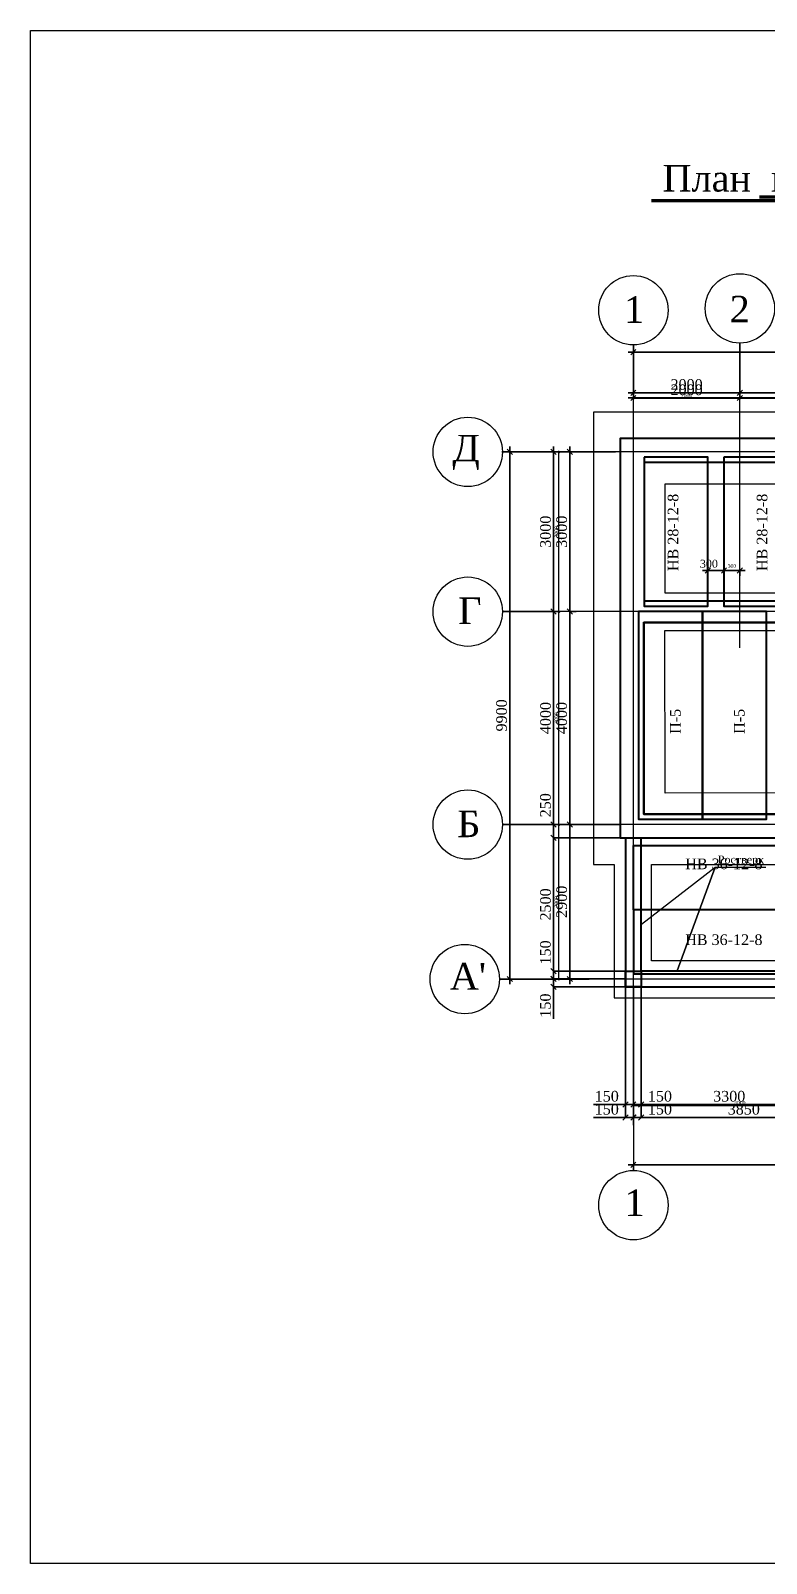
# Model space of a CAD drawing. Extents: x 1526320 to 3332998, y -546296 to 333165.
# Drawn here: x 1796627 to 1810447, y -468990 to -440207 of the extents above; entities that cross this region are included whole.
import ezdxf

# ---------------------------------------------------------------- set-up
doc = ezdxf.new("R2010")
doc.units = 0
doc.header["$LTSCALE"] = 500
doc.header["$MEASUREMENT"] = 0
doc.layers.get('0').update_dxf_attribs({"linetype": 'CONTINUOUS', "lineweight": 0})
for name, color, linetype, lineweight in [('Для печати', 250, 'CONTINUOUS', 0), ('КР. 1 эт. плиты', 250, 'CONTINUOUS', 0), ('КР. Котлован', 34, 'CONTINUOUS', 18), ('КР. ОСИ', 34, 'CONTINUOUS', 18), ('КР. ф-ты -1.10', 5, 'CONTINUOUS', 30), ('КР. ф-ты обрез', 5, 'CONTINUOUS', 30)]:
    doc.layers.add(name, color=color, linetype=linetype, lineweight=lineweight)
doc.styles.get("Standard").update_dxf_attribs({"font": 'TIMES.TTF', "height": 150})
doc.dimstyles.new('ISO-25', dxfattribs={"dimtxt": 300, "dimasz": 100, "dimexe": 0, "dimexo": 0, "dimgap": 50, "dimtad": 1, "dimdec": 0, "dimrnd": 10, "dimtxsty": 'Standard', "dimblk": 'OBLIQUE', "dimcen": 100, "dimdle": 100, "dimadec": 0, "dimazin": 0, "dimtfac": 1, "dimtdec": 0, "dimtmove": 0, "dimatfit": 3, "dimldrblk": 'OBLIQUE', "dimfxl": 0, "dimarcsym": 0})
doc.dimstyles.new('Для узлов', dxfattribs={"dimtxt": 50, "dimasz": 30, "dimexe": 20, "dimexo": 0, "dimgap": 10, "dimtad": 1, "dimdec": 0, "dimrnd": 10, "dimtxsty": 'Standard', "dimblk": 'OBLIQUE', "dimcen": 30, "dimdle": 20, "dimadec": 0, "dimazin": 2, "dimtfac": 1, "dimtdec": 0, "dimtmove": 0, "dimatfit": 3, "dimldrblk": 'DATUMFILLED', "dimfxl": 0, "dimlwd": 9, "dimlwe": 9, "dimarcsym": 0})

# ---------------------------------------------------------------- blocks, each defined once
blk = doc.blocks.new('_Oblique')
at = {"color": 0, "linetype": 'ByBlock', "lineweight": -2}
blk.add_line((-0.5, -0.5), (0.5, 0.5), dxfattribs=at)
blk = doc.blocks.new('*D521')
at = {"layer": 'КР. ОСИ', "color": 0, "linetype": 'Continuous', "lineweight": -2, "ltscale": 0.13}
for p, q in [((1807948, -446110), (1807948, -446245)), ((1807848, -446245), (1823547, -446245)), ((1823447, -447818), (1823447, -446245))]:
    blk.add_line(p, q, dxfattribs=at)
at = {"layer": 'КР. ОСИ', "color": 0, "linetype": 'Continuous', "lineweight": -2, "ltscale": 0.13, "xscale": 100, "yscale": 100, "zscale": 100, "rotation": 180}
blk.add_blockref('_Oblique', (1807948, -446245), dxfattribs=at)
at = {"layer": 'КР. ОСИ', "color": 0, "linetype": 'Continuous', "lineweight": -2, "ltscale": 0.13, "xscale": 100, "yscale": 100, "zscale": 100}
blk.add_blockref('_Oblique', (1823447, -446245), dxfattribs=at)
at = {"layer": 'КР. ОСИ', "color": 0, "linetype": 'Continuous', "lineweight": 9, "ltscale": 0.13, "insert": (1815698, -446093), "char_height": 200, "attachment_point": 5}
blk.add_mtext('15500', dxfattribs=at)
blk = doc.blocks.new('*D524')
at = {"layer": 'КР. ОСИ', "color": 0, "linetype": 'Continuous', "lineweight": -2, "ltscale": 0.13}
for p, q in [((1805491, -448117), (1805626, -448117)), ((1805626, -448017), (1805626, -458116)), ((1807117, -458016), (1805626, -458016))]:
    blk.add_line(p, q, dxfattribs=at)
at = {"layer": 'КР. ОСИ', "color": 0, "linetype": 'Continuous', "lineweight": -2, "ltscale": 0.13, "xscale": 100, "yscale": 100, "zscale": 100}
for p, rotation in [((1805626, -448117), 90), ((1805626, -458016), 270)]:
    blk.add_blockref('_Oblique', p, dxfattribs=dict(at, rotation=rotation))
at = {"layer": 'КР. ОСИ', "color": 0, "linetype": 'Continuous', "lineweight": 9, "ltscale": 0.13, "insert": (1805474, -453066), "char_height": 200, "attachment_point": 5, "rotation": 90}
blk.add_mtext('9900', dxfattribs=at)
blk = doc.blocks.new('*D609')
at = {"layer": 'КР. ОСИ', "color": 0, "linetype": 'Continuous', "lineweight": -2, "ltscale": 0.13}
for p, q in [((1807848, -461503), (1823548, -461503)), ((1807948, -461611), (1807948, -461503)), ((1823448, -461652), (1823448, -461503))]:
    blk.add_line(p, q, dxfattribs=at)
at = {"layer": 'КР. ОСИ', "color": 0, "linetype": 'Continuous', "lineweight": -2, "ltscale": 0.13, "xscale": 100, "yscale": 100, "zscale": 100, "rotation": 180}
blk.add_blockref('_Oblique', (1807948, -461503), dxfattribs=at)
at = {"layer": 'КР. ОСИ', "color": 0, "linetype": 'Continuous', "lineweight": -2, "ltscale": 0.13, "xscale": 100, "yscale": 100, "zscale": 100}
blk.add_blockref('_Oblique', (1823448, -461503), dxfattribs=at)
at = {"layer": 'КР. ОСИ', "color": 0, "linetype": 'Continuous', "lineweight": 9, "ltscale": 0.13, "insert": (1815698, -461351), "char_height": 200, "attachment_point": 5}
blk.add_mtext('15500', dxfattribs=at)
blk = doc.blocks.new('*D732')
at = {"layer": 'КР. ф-ты -1.10', "color": 0, "linetype": 'Continuous', "lineweight": -2, "ltscale": 0.13}
for p, q in [((1807798, -458166), (1807798, -460370)), ((1807948, -459902), (1807948, -460370)), ((1807798, -460370), (1807200, -460370)), ((1807948, -460370), (1807698, -460370))]:
    blk.add_line(p, q, dxfattribs=at)
at = {"layer": 'КР. ф-ты -1.10', "color": 0, "linetype": 'Continuous', "lineweight": -2, "ltscale": 0.13, "xscale": 100, "yscale": 100, "zscale": 100, "rotation": 180}
blk.add_blockref('_Oblique', (1807798, -460370), dxfattribs=at)
at = {"layer": 'КР. ф-ты -1.10', "color": 0, "linetype": 'Continuous', "lineweight": -2, "ltscale": 0.13, "xscale": 100, "yscale": 100, "zscale": 100}
blk.add_blockref('_Oblique', (1807948, -460370), dxfattribs=at)
at = {"layer": 'КР. ф-ты -1.10', "color": 0, "linetype": 'Continuous', "lineweight": 9, "ltscale": 0.13, "insert": (1807449, -460219), "char_height": 200, "attachment_point": 5}
blk.add_mtext('150', dxfattribs=at)
blk = doc.blocks.new('*D733')
at = {"layer": 'КР. ф-ты -1.10', "color": 0, "linetype": 'Continuous', "lineweight": -2, "ltscale": 0.13}
for p, q in [((1808098, -458166), (1808098, -460370)), ((1807948, -459902), (1807948, -460370)), ((1807848, -460370), (1808098, -460370)), ((1808098, -460370), (1808696, -460370))]:
    blk.add_line(p, q, dxfattribs=at)
at = {"layer": 'КР. ф-ты -1.10', "color": 0, "linetype": 'Continuous', "lineweight": -2, "ltscale": 0.13, "xscale": 100, "yscale": 100, "zscale": 100, "rotation": 180}
blk.add_blockref('_Oblique', (1807948, -460370), dxfattribs=at)
at = {"layer": 'КР. ф-ты -1.10', "color": 0, "linetype": 'Continuous', "lineweight": -2, "ltscale": 0.13, "xscale": 100, "yscale": 100, "zscale": 100}
blk.add_blockref('_Oblique', (1808098, -460370), dxfattribs=at)
at = {"layer": 'КР. ф-ты -1.10', "color": 0, "linetype": 'Continuous', "lineweight": 9, "ltscale": 0.13, "insert": (1808447, -460219), "char_height": 200, "attachment_point": 5}
blk.add_mtext('150', dxfattribs=at)
blk = doc.blocks.new('*D734')
at = {"layer": 'КР. ф-ты -1.10', "color": 0, "linetype": 'Continuous', "lineweight": -2, "ltscale": 0.13}
for p, q in [((1808098, -458166), (1808098, -460370)), ((1811399, -458166), (1811399, -460370)), ((1807998, -460370), (1811499, -460370))]:
    blk.add_line(p, q, dxfattribs=at)
at = {"layer": 'КР. ф-ты -1.10', "color": 0, "linetype": 'Continuous', "lineweight": -2, "ltscale": 0.13, "xscale": 100, "yscale": 100, "zscale": 100, "rotation": 180}
blk.add_blockref('_Oblique', (1808098, -460370), dxfattribs=at)
at = {"layer": 'КР. ф-ты -1.10', "color": 0, "linetype": 'Continuous', "lineweight": -2, "ltscale": 0.13, "xscale": 100, "yscale": 100, "zscale": 100}
blk.add_blockref('_Oblique', (1811399, -460370), dxfattribs=at)
at = {"layer": 'КР. ф-ты -1.10', "color": 0, "linetype": 'Continuous', "lineweight": 9, "ltscale": 0.13, "insert": (1809749, -460219), "char_height": 200, "attachment_point": 5}
blk.add_mtext('3300', dxfattribs=at)
blk = doc.blocks.new('*D740')
at = {"layer": 'КР. ф-ты -1.10', "color": 0, "linetype": 'Continuous', "lineweight": -2, "ltscale": 0.13}
for p, q in [((1806754, -458116), (1806754, -455016)), ((1807035, -455116), (1806754, -455116)), ((1806955, -458016), (1806754, -458016))]:
    blk.add_line(p, q, dxfattribs=at)
at = {"layer": 'КР. ф-ты -1.10', "color": 0, "linetype": 'Continuous', "lineweight": -2, "ltscale": 0.13, "xscale": 100, "yscale": 100, "zscale": 100}
for p, rotation in [((1806754, -455116), 90), ((1806754, -458016), 270)]:
    blk.add_blockref('_Oblique', p, dxfattribs=dict(at, rotation=rotation))
at = {"layer": 'КР. ф-ты -1.10', "color": 0, "linetype": 'Continuous', "lineweight": 9, "ltscale": 0.13, "insert": (1806602, -456566), "char_height": 200, "attachment_point": 5, "rotation": 90}
blk.add_mtext('2900', dxfattribs=at)
blk = doc.blocks.new('*D741')
at = {"layer": 'КР. ф-ты -1.10', "color": 0, "linetype": 'Continuous', "lineweight": -2, "ltscale": 0.13}
for p, q in [((1806754, -455216), (1806754, -451016)), ((1806874, -451116), (1806754, -451116)), ((1807035, -455116), (1806754, -455116))]:
    blk.add_line(p, q, dxfattribs=at)
at = {"layer": 'КР. ф-ты -1.10', "color": 0, "linetype": 'Continuous', "lineweight": -2, "ltscale": 0.13, "xscale": 100, "yscale": 100, "zscale": 100}
for p, rotation in [((1806754, -451116), 90), ((1806754, -455116), 270)]:
    blk.add_blockref('_Oblique', p, dxfattribs=dict(at, rotation=rotation))
at = {"layer": 'КР. ф-ты -1.10', "color": 0, "linetype": 'Continuous', "lineweight": 9, "ltscale": 0.13, "insert": (1806602, -453116), "char_height": 200, "attachment_point": 5, "rotation": 90}
blk.add_mtext('4000', dxfattribs=at)
blk = doc.blocks.new('*D742')
at = {"layer": 'КР. ф-ты -1.10', "color": 0, "linetype": 'Continuous', "lineweight": -2, "ltscale": 0.13}
for p, q in [((1806754, -451216), (1806754, -448017)), ((1806995, -448117), (1806754, -448117)), ((1806874, -451116), (1806754, -451116))]:
    blk.add_line(p, q, dxfattribs=at)
at = {"layer": 'КР. ф-ты -1.10', "color": 0, "linetype": 'Continuous', "lineweight": -2, "ltscale": 0.13, "xscale": 100, "yscale": 100, "zscale": 100}
for p, rotation in [((1806754, -448117), 90), ((1806754, -451116), 270)]:
    blk.add_blockref('_Oblique', p, dxfattribs=dict(at, rotation=rotation))
at = {"layer": 'КР. ф-ты -1.10', "color": 0, "linetype": 'Continuous', "lineweight": 9, "ltscale": 0.13, "insert": (1806602, -449617), "char_height": 200, "attachment_point": 5, "rotation": 90}
blk.add_mtext('3000', dxfattribs=at)
blk = doc.blocks.new('*D743')
at = {"layer": 'КР. ф-ты -1.10', "color": 0, "linetype": 'Continuous', "lineweight": -2, "ltscale": 0.13}
for p, q in [((1807948, -446109), (1807948, -447005)), ((1809948, -446074), (1809948, -447005)), ((1807848, -447005), (1810048, -447005))]:
    blk.add_line(p, q, dxfattribs=at)
at = {"layer": 'КР. ф-ты -1.10', "color": 0, "linetype": 'Continuous', "lineweight": -2, "ltscale": 0.13, "xscale": 100, "yscale": 100, "zscale": 100, "rotation": 180}
blk.add_blockref('_Oblique', (1807948, -447005), dxfattribs=at)
at = {"layer": 'КР. ф-ты -1.10', "color": 0, "linetype": 'Continuous', "lineweight": -2, "ltscale": 0.13, "xscale": 100, "yscale": 100, "zscale": 100}
blk.add_blockref('_Oblique', (1809948, -447005), dxfattribs=at)
at = {"layer": 'КР. ф-ты -1.10', "color": 0, "linetype": 'Continuous', "lineweight": 9, "ltscale": 0.13, "insert": (1808948, -446853), "char_height": 200, "attachment_point": 5}
blk.add_mtext('2000', dxfattribs=at)
blk = doc.blocks.new('*D744')
at = {"layer": 'КР. ф-ты -1.10', "color": 0, "linetype": 'Continuous', "lineweight": -2, "ltscale": 0.13}
for p, q in [((1809948, -446074), (1809948, -447005)), ((1813948, -446110), (1813948, -447005)), ((1809848, -447005), (1814048, -447005))]:
    blk.add_line(p, q, dxfattribs=at)
at = {"layer": 'КР. ф-ты -1.10', "color": 0, "linetype": 'Continuous', "lineweight": -2, "ltscale": 0.13, "xscale": 100, "yscale": 100, "zscale": 100, "rotation": 180}
blk.add_blockref('_Oblique', (1809948, -447005), dxfattribs=at)
at = {"layer": 'КР. ф-ты -1.10', "color": 0, "linetype": 'Continuous', "lineweight": -2, "ltscale": 0.13, "xscale": 100, "yscale": 100, "zscale": 100}
blk.add_blockref('_Oblique', (1813948, -447005), dxfattribs=at)
at = {"layer": 'КР. ф-ты -1.10', "color": 0, "linetype": 'Continuous', "lineweight": 9, "ltscale": 0.13, "insert": (1811948, -446853), "char_height": 200, "attachment_point": 5}
blk.add_mtext('4000', dxfattribs=at)
blk = doc.blocks.new('*D761')
at = {"layer": 'КР. ф-ты обрез', "color": 0, "linetype": 'Continuous', "lineweight": -2, "ltscale": 0.13}
for p, q in [((1807798, -458166), (1807798, -460615)), ((1807948, -458166), (1807948, -460615)), ((1807798, -460615), (1807200, -460615)), ((1807948, -460615), (1807698, -460615))]:
    blk.add_line(p, q, dxfattribs=at)
at = {"layer": 'КР. ф-ты обрез', "color": 0, "linetype": 'Continuous', "lineweight": -2, "ltscale": 0.13, "xscale": 100, "yscale": 100, "zscale": 100, "rotation": 180}
blk.add_blockref('_Oblique', (1807798, -460615), dxfattribs=at)
at = {"layer": 'КР. ф-ты обрез', "color": 0, "linetype": 'Continuous', "lineweight": -2, "ltscale": 0.13, "xscale": 100, "yscale": 100, "zscale": 100}
blk.add_blockref('_Oblique', (1807948, -460615), dxfattribs=at)
at = {"layer": 'КР. ф-ты обрез', "color": 0, "linetype": 'Continuous', "lineweight": 9, "ltscale": 0.13, "insert": (1807449, -460463), "char_height": 200, "attachment_point": 5}
blk.add_mtext('150', dxfattribs=at)
blk = doc.blocks.new('*D762')
at = {"layer": 'КР. ф-ты обрез', "color": 0, "linetype": 'Continuous', "lineweight": -2, "ltscale": 0.13}
for p, q in [((1807949, -458666), (1807949, -460615)), ((1808098, -458666), (1808098, -460615)), ((1807849, -460615), (1808098, -460615)), ((1808098, -460615), (1808696, -460615))]:
    blk.add_line(p, q, dxfattribs=at)
at = {"layer": 'КР. ф-ты обрез', "color": 0, "linetype": 'Continuous', "lineweight": -2, "ltscale": 0.13, "xscale": 100, "yscale": 100, "zscale": 100, "rotation": 180}
blk.add_blockref('_Oblique', (1807949, -460615), dxfattribs=at)
at = {"layer": 'КР. ф-ты обрез', "color": 0, "linetype": 'Continuous', "lineweight": -2, "ltscale": 0.13, "xscale": 100, "yscale": 100, "zscale": 100}
blk.add_blockref('_Oblique', (1808098, -460615), dxfattribs=at)
at = {"layer": 'КР. ф-ты обрез', "color": 0, "linetype": 'Continuous', "lineweight": 9, "ltscale": 0.13, "insert": (1808447, -460463), "char_height": 200, "attachment_point": 5}
blk.add_mtext('150', dxfattribs=at)
blk = doc.blocks.new('*D763')
at = {"layer": 'КР. ф-ты обрез', "color": 0, "linetype": 'Continuous', "lineweight": -2, "ltscale": 0.13}
for p, q in [((1808098, -458666), (1808098, -460615)), ((1807998, -460615), (1812048, -460615)), ((1811948, -461611), (1811948, -460615))]:
    blk.add_line(p, q, dxfattribs=at)
at = {"layer": 'КР. ф-ты обрез', "color": 0, "linetype": 'Continuous', "lineweight": -2, "ltscale": 0.13, "xscale": 100, "yscale": 100, "zscale": 100, "rotation": 180}
blk.add_blockref('_Oblique', (1808098, -460615), dxfattribs=at)
at = {"layer": 'КР. ф-ты обрез', "color": 0, "linetype": 'Continuous', "lineweight": -2, "ltscale": 0.13, "xscale": 100, "yscale": 100, "zscale": 100}
blk.add_blockref('_Oblique', (1811948, -460615), dxfattribs=at)
at = {"layer": 'КР. ф-ты обрез', "color": 0, "linetype": 'Continuous', "lineweight": 9, "ltscale": 0.13, "insert": (1810023, -460463), "char_height": 200, "attachment_point": 5}
blk.add_mtext('3850', dxfattribs=at)
blk = doc.blocks.new('*D764')
at = {"layer": 'КР. ф-ты обрез', "color": 0, "linetype": 'Continuous', "lineweight": -2, "ltscale": 0.13}
for p, q in [((1805435, -458016), (1806449, -458016)), ((1806449, -458016), (1806449, -458266)), ((1807785, -458166), (1806449, -458166)), ((1806449, -458166), (1806449, -458764))]:
    blk.add_line(p, q, dxfattribs=at)
at = {"layer": 'КР. ф-ты обрез', "color": 0, "linetype": 'Continuous', "lineweight": -2, "ltscale": 0.13, "xscale": 100, "yscale": 100, "zscale": 100}
for p, rotation in [((1806449, -458016), 90), ((1806449, -458166), 270)]:
    blk.add_blockref('_Oblique', p, dxfattribs=dict(at, rotation=rotation))
at = {"layer": 'КР. ф-ты обрез', "color": 0, "linetype": 'Continuous', "lineweight": 9, "ltscale": 0.13, "insert": (1806298, -458515), "char_height": 200, "attachment_point": 5, "rotation": 90}
blk.add_mtext('150', dxfattribs=at)
blk = doc.blocks.new('*D765')
at = {"layer": 'КР. ф-ты обрез', "color": 0, "linetype": 'Continuous', "lineweight": -2, "ltscale": 0.13}
for p, q in [((1806449, -457866), (1806449, -457268)), ((1807785, -457866), (1806449, -457866)), ((1806449, -458115), (1806449, -457866)), ((1807785, -458015), (1806449, -458015))]:
    blk.add_line(p, q, dxfattribs=at)
at = {"layer": 'КР. ф-ты обрез', "color": 0, "linetype": 'Continuous', "lineweight": -2, "ltscale": 0.13, "xscale": 100, "yscale": 100, "zscale": 100}
for p, rotation in [((1806449, -457866), 90), ((1806449, -458015), 270)]:
    blk.add_blockref('_Oblique', p, dxfattribs=dict(at, rotation=rotation))
at = {"layer": 'КР. ф-ты обрез', "color": 0, "linetype": 'Continuous', "lineweight": 9, "ltscale": 0.13, "insert": (1806298, -457517), "char_height": 200, "attachment_point": 5, "rotation": 90}
blk.add_mtext('150', dxfattribs=at)
blk = doc.blocks.new('*D766')
at = {"layer": 'КР. ф-ты обрез', "color": 0, "linetype": 'Continuous', "lineweight": -2, "ltscale": 0.13}
for p, q in [((1806450, -457966), (1806450, -455266)), ((1807702, -455366), (1806450, -455366)), ((1807785, -457866), (1806450, -457866))]:
    blk.add_line(p, q, dxfattribs=at)
at = {"layer": 'КР. ф-ты обрез', "color": 0, "linetype": 'Continuous', "lineweight": -2, "ltscale": 0.13, "xscale": 100, "yscale": 100, "zscale": 100}
for p, rotation in [((1806450, -455366), 90), ((1806450, -457866), 270)]:
    blk.add_blockref('_Oblique', p, dxfattribs=dict(at, rotation=rotation))
at = {"layer": 'КР. ф-ты обрез', "color": 0, "linetype": 'Continuous', "lineweight": 9, "ltscale": 0.13, "insert": (1806299, -456616), "char_height": 200, "attachment_point": 5, "rotation": 90}
blk.add_mtext('2500', dxfattribs=at)
blk = doc.blocks.new('*D767')
at = {"layer": 'КР. ф-ты обрез', "color": 0, "linetype": 'Continuous', "lineweight": -2, "ltscale": 0.13}
for p, q in [((1806450, -455116), (1806450, -454490)), ((1807702, -455116), (1806450, -455116)), ((1806450, -455466), (1806450, -455116)), ((1807702, -455366), (1806450, -455366))]:
    blk.add_line(p, q, dxfattribs=at)
at = {"layer": 'КР. ф-ты обрез', "color": 0, "linetype": 'Continuous', "lineweight": -2, "ltscale": 0.13, "xscale": 100, "yscale": 100, "zscale": 100}
for p, rotation in [((1806450, -455116), 90), ((1806450, -455366), 270)]:
    blk.add_blockref('_Oblique', p, dxfattribs=dict(at, rotation=rotation))
at = {"layer": 'КР. ф-ты обрез', "color": 0, "linetype": 'Continuous', "lineweight": 9, "ltscale": 0.13, "insert": (1806299, -454753), "char_height": 200, "attachment_point": 5, "rotation": 90}
blk.add_mtext('250', dxfattribs=at)
blk = doc.blocks.new('*D768')
at = {"layer": 'КР. ф-ты обрез', "color": 0, "linetype": 'Continuous', "lineweight": -2, "ltscale": 0.13}
for p, q in [((1806450, -455216), (1806450, -451016)), ((1805491, -451116), (1806450, -451116)), ((1805491, -455116), (1806450, -455116))]:
    blk.add_line(p, q, dxfattribs=at)
at = {"layer": 'КР. ф-ты обрез', "color": 0, "linetype": 'Continuous', "lineweight": -2, "ltscale": 0.13, "xscale": 100, "yscale": 100, "zscale": 100}
for p, rotation in [((1806450, -451116), 90), ((1806450, -455116), 270)]:
    blk.add_blockref('_Oblique', p, dxfattribs=dict(at, rotation=rotation))
at = {"layer": 'КР. ф-ты обрез', "color": 0, "linetype": 'Continuous', "lineweight": 9, "ltscale": 0.13, "insert": (1806299, -453116), "char_height": 200, "attachment_point": 5, "rotation": 90}
blk.add_mtext('4000', dxfattribs=at)
blk = doc.blocks.new('*D769')
at = {"layer": 'КР. ф-ты обрез', "color": 0, "linetype": 'Continuous', "lineweight": -2, "ltscale": 0.13}
for p, q in [((1806450, -451216), (1806450, -448017)), ((1807614, -448117), (1806450, -448117)), ((1805491, -451116), (1806450, -451116))]:
    blk.add_line(p, q, dxfattribs=at)
at = {"layer": 'КР. ф-ты обрез', "color": 0, "linetype": 'Continuous', "lineweight": -2, "ltscale": 0.13, "xscale": 100, "yscale": 100, "zscale": 100}
for p, rotation in [((1806450, -448117), 90), ((1806450, -451116), 270)]:
    blk.add_blockref('_Oblique', p, dxfattribs=dict(at, rotation=rotation))
at = {"layer": 'КР. ф-ты обрез', "color": 0, "linetype": 'Continuous', "lineweight": 9, "ltscale": 0.13, "insert": (1806299, -449617), "char_height": 200, "attachment_point": 5, "rotation": 90}
blk.add_mtext('3000', dxfattribs=at)
blk = doc.blocks.new('*D770')
at = {"layer": 'КР. ф-ты обрез', "color": 0, "linetype": 'Continuous', "lineweight": -2, "ltscale": 0.13}
for p, q in [((1807948, -446109), (1807948, -447105)), ((1809948, -446074), (1809948, -447105)), ((1807848, -447105), (1810048, -447105))]:
    blk.add_line(p, q, dxfattribs=at)
at = {"layer": 'КР. ф-ты обрез', "color": 0, "linetype": 'Continuous', "lineweight": -2, "ltscale": 0.13, "xscale": 100, "yscale": 100, "zscale": 100, "rotation": 180}
blk.add_blockref('_Oblique', (1807948, -447105), dxfattribs=at)
at = {"layer": 'КР. ф-ты обрез', "color": 0, "linetype": 'Continuous', "lineweight": -2, "ltscale": 0.13, "xscale": 100, "yscale": 100, "zscale": 100}
blk.add_blockref('_Oblique', (1809948, -447105), dxfattribs=at)
at = {"layer": 'КР. ф-ты обрез', "color": 0, "linetype": 'Continuous', "lineweight": 9, "ltscale": 0.13, "insert": (1808948, -446953), "char_height": 200, "attachment_point": 5}
blk.add_mtext('2000', dxfattribs=at)
blk = doc.blocks.new('*D771')
at = {"layer": 'КР. ф-ты обрез', "color": 0, "linetype": 'Continuous', "lineweight": -2, "ltscale": 0.13}
for p, q in [((1809948, -446074), (1809948, -447105)), ((1813948, -446110), (1813948, -447105)), ((1809848, -447105), (1814048, -447105))]:
    blk.add_line(p, q, dxfattribs=at)
at = {"layer": 'КР. ф-ты обрез', "color": 0, "linetype": 'Continuous', "lineweight": -2, "ltscale": 0.13, "xscale": 100, "yscale": 100, "zscale": 100, "rotation": 180}
blk.add_blockref('_Oblique', (1809948, -447105), dxfattribs=at)
at = {"layer": 'КР. ф-ты обрез', "color": 0, "linetype": 'Continuous', "lineweight": -2, "ltscale": 0.13, "xscale": 100, "yscale": 100, "zscale": 100}
blk.add_blockref('_Oblique', (1813948, -447105), dxfattribs=at)
at = {"layer": 'КР. ф-ты обрез', "color": 0, "linetype": 'Continuous', "lineweight": 9, "ltscale": 0.13, "insert": (1811948, -446953), "char_height": 200, "attachment_point": 5}
blk.add_mtext('4000', dxfattribs=at)
blk = doc.blocks.new('*D1027')
at = {"layer": 'КР. 1 эт. плиты', "color": 0, "linetype": 'Continuous', "lineweight": -2, "ltscale": 0.13}
for p, q in [((1809249, -450346), (1809751, -450346)), ((1809349, -450963), (1809349, -450346)), ((1809651, -451015), (1809651, -450346))]:
    blk.add_line(p, q, dxfattribs=at)
at = {"layer": 'КР. 1 эт. плиты', "color": 0, "linetype": 'Continuous', "lineweight": -2, "ltscale": 0.13, "xscale": 100, "yscale": 100, "zscale": 100, "rotation": 180}
blk.add_blockref('_Oblique', (1809349, -450346), dxfattribs=at)
at = {"layer": 'КР. 1 эт. плиты', "color": 0, "linetype": 'Continuous', "lineweight": -2, "ltscale": 0.13, "xscale": 100, "yscale": 100, "zscale": 100}
blk.add_blockref('_Oblique', (1809651, -450346), dxfattribs=at)
at = {"layer": 'КР. 1 эт. плиты', "color": 0, "linetype": 'Continuous', "lineweight": 9, "ltscale": 0.13, "insert": (1809367, -450219), "char_height": 150, "attachment_point": 5}
blk.add_mtext('300', dxfattribs=at)
blk = doc.blocks.new('*D1379')
at = {"layer": 'КР. ОСИ', "color": 0, "linetype": 'Continuous', "lineweight": 9, "ltscale": 0.13}
for p, q in [((1807948, -446109), (1807948, -447129)), ((1809948, -446074), (1809948, -447129)), ((1807928, -447109), (1809968, -447109))]:
    blk.add_line(p, q, dxfattribs=at)
at = {"layer": 'КР. ОСИ', "color": 0, "linetype": 'Continuous', "lineweight": 9, "ltscale": 0.13, "xscale": 30, "yscale": 30, "zscale": 30, "rotation": 180}
blk.add_blockref('_Oblique', (1807948, -447109), dxfattribs=at)
at = {"layer": 'КР. ОСИ', "color": 0, "linetype": 'Continuous', "lineweight": 9, "ltscale": 0.13, "xscale": 30, "yscale": 30, "zscale": 30}
blk.add_blockref('_Oblique', (1809948, -447109), dxfattribs=at)
at = {"layer": 'КР. ОСИ', "color": 0, "linetype": 'Continuous', "lineweight": 9, "ltscale": 0.13, "insert": (1808948, -447063), "char_height": 70, "attachment_point": 5}
blk.add_mtext('2000', dxfattribs=at)
blk = doc.blocks.new('_DatumFilled')
at = {"color": 0, "linetype": 'ByBlock', "lineweight": 0}
blk.add_solid([(0, 0.58), (-1, 0), (0, -0.58)], dxfattribs=at)
blk = doc.blocks.new('*D1380')
at = {"layer": 'КР. ОСИ', "color": 0, "linetype": 'Continuous', "lineweight": 9, "ltscale": 0.13}
for p, q in [((1809948, -446074), (1809948, -447129)), ((1813948, -446110), (1813948, -447129)), ((1809928, -447109), (1813968, -447109))]:
    blk.add_line(p, q, dxfattribs=at)
at = {"layer": 'КР. ОСИ', "color": 0, "linetype": 'Continuous', "lineweight": 9, "ltscale": 0.13, "xscale": 30, "yscale": 30, "zscale": 30, "rotation": 180}
blk.add_blockref('_Oblique', (1809948, -447109), dxfattribs=at)
at = {"layer": 'КР. ОСИ', "color": 0, "linetype": 'Continuous', "lineweight": 9, "ltscale": 0.13, "xscale": 30, "yscale": 30, "zscale": 30}
blk.add_blockref('_Oblique', (1813948, -447109), dxfattribs=at)
at = {"layer": 'КР. ОСИ', "color": 0, "linetype": 'Continuous', "lineweight": 9, "ltscale": 0.13, "insert": (1811948, -447063), "char_height": 70, "attachment_point": 5}
blk.add_mtext('4000', dxfattribs=at)
blk = doc.blocks.new('*D1391')
at = {"layer": 'КР. ОСИ', "color": 0, "linetype": 'Continuous', "lineweight": 9, "ltscale": 0.13}
for p, q in [((1807948, -459902), (1807948, -460409)), ((1807928, -460389), (1811968, -460389)), ((1811948, -461611), (1811948, -460369))]:
    blk.add_line(p, q, dxfattribs=at)
at = {"layer": 'КР. ОСИ', "color": 0, "linetype": 'Continuous', "lineweight": 9, "ltscale": 0.13, "xscale": 30, "yscale": 30, "zscale": 30, "rotation": 180}
blk.add_blockref('_Oblique', (1807948, -460389), dxfattribs=at)
at = {"layer": 'КР. ОСИ', "color": 0, "linetype": 'Continuous', "lineweight": 9, "ltscale": 0.13, "xscale": 30, "yscale": 30, "zscale": 30}
blk.add_blockref('_Oblique', (1811948, -460389), dxfattribs=at)
at = {"layer": 'КР. ОСИ', "color": 0, "linetype": 'Continuous', "lineweight": 9, "ltscale": 0.13, "insert": (1809948, -460343), "char_height": 70, "attachment_point": 5}
blk.add_mtext('4000', dxfattribs=at)
blk = doc.blocks.new('*D1398')
at = {"layer": 'КР. ОСИ', "color": 0, "linetype": 'Continuous', "lineweight": 9, "ltscale": 0.13}
for p, q in [((1805491, -455116), (1806571, -455116)), ((1806551, -458036), (1806551, -455096)), ((1805435, -458016), (1806571, -458016))]:
    blk.add_line(p, q, dxfattribs=at)
at = {"layer": 'КР. ОСИ', "color": 0, "linetype": 'Continuous', "lineweight": 9, "ltscale": 0.13, "xscale": 30, "yscale": 30, "zscale": 30}
for p, rotation in [((1806551, -455116), 90), ((1806551, -458016), 270)]:
    blk.add_blockref('_Oblique', p, dxfattribs=dict(at, rotation=rotation))
at = {"layer": 'КР. ОСИ', "color": 0, "linetype": 'Continuous', "lineweight": 9, "ltscale": 0.13, "insert": (1806505, -456566), "char_height": 70, "attachment_point": 5, "rotation": 90}
blk.add_mtext('2900', dxfattribs=at)
blk = doc.blocks.new('*D1399')
at = {"layer": 'КР. ОСИ', "color": 0, "linetype": 'Continuous', "lineweight": 9, "ltscale": 0.13}
for p, q in [((1805491, -451116), (1806571, -451116)), ((1806551, -455136), (1806551, -451096)), ((1805491, -455116), (1806571, -455116))]:
    blk.add_line(p, q, dxfattribs=at)
at = {"layer": 'КР. ОСИ', "color": 0, "linetype": 'Continuous', "lineweight": 9, "ltscale": 0.13, "xscale": 30, "yscale": 30, "zscale": 30}
for p, rotation in [((1806551, -451116), 90), ((1806551, -455116), 270)]:
    blk.add_blockref('_Oblique', p, dxfattribs=dict(at, rotation=rotation))
at = {"layer": 'КР. ОСИ', "color": 0, "linetype": 'Continuous', "lineweight": 9, "ltscale": 0.13, "insert": (1806506, -453116), "char_height": 70, "attachment_point": 5, "rotation": 90}
blk.add_mtext('4000', dxfattribs=at)
blk = doc.blocks.new('*D1400')
at = {"layer": 'КР. ОСИ', "color": 0, "linetype": 'Continuous', "lineweight": 9, "ltscale": 0.13}
for p, q in [((1805475, -448117), (1806571, -448117)), ((1806551, -451136), (1806551, -448097)), ((1805491, -451116), (1806571, -451116))]:
    blk.add_line(p, q, dxfattribs=at)
at = {"layer": 'КР. ОСИ', "color": 0, "linetype": 'Continuous', "lineweight": 9, "ltscale": 0.13, "xscale": 30, "yscale": 30, "zscale": 30}
for p, rotation in [((1806551, -448117), 90), ((1806551, -451116), 270)]:
    blk.add_blockref('_Oblique', p, dxfattribs=dict(at, rotation=rotation))
at = {"layer": 'КР. ОСИ', "color": 0, "linetype": 'Continuous', "lineweight": 9, "ltscale": 0.13, "insert": (1806506, -449617), "char_height": 70, "attachment_point": 5, "rotation": 90}
blk.add_mtext('3000', dxfattribs=at)
blk = doc.blocks.new('*D1402')
at = {"layer": 'КР. 1 эт. плиты', "color": 0, "linetype": 'Continuous', "lineweight": -2, "ltscale": 0.13}
for p, q in [((1809551, -450346), (1810049, -450346)), ((1809651, -450443), (1809651, -450346)), ((1809949, -450443), (1809949, -450346))]:
    blk.add_line(p, q, dxfattribs=at)
at = {"layer": 'КР. 1 эт. плиты', "color": 0, "linetype": 'Continuous', "lineweight": -2, "ltscale": 0.13, "xscale": 100, "yscale": 100, "zscale": 100, "rotation": 180}
blk.add_blockref('_Oblique', (1809651, -450346), dxfattribs=at)
at = {"layer": 'КР. 1 эт. плиты', "color": 0, "linetype": 'Continuous', "lineweight": -2, "ltscale": 0.13, "xscale": 100, "yscale": 100, "zscale": 100}
blk.add_blockref('_Oblique', (1809949, -450346), dxfattribs=at)
at = {"layer": 'КР. 1 эт. плиты', "color": 0, "linetype": 'Continuous', "lineweight": 9, "ltscale": 0.13, "insert": (1809800, -450260), "char_height": 70, "attachment_point": 5}
blk.add_mtext('300', dxfattribs=at)

msp = doc.modelspace()

# ---------------------------------------------------------------- linework, layer by layer
at = {"color": 6, "linetype": 'Continuous', "lineweight": 0, "ltscale": 0.13}
msp.add_lwpolyline([(1807948.4, -448114.8), (1807948.4, -448116.6), (1807945.6, -448116.6)], dxfattribs=at)
at = {"layer": 'Для печати', "color": 250, "linetype": 'Continuous', "lineweight": 0, "ltscale": 0.13}
msp.add_lwpolyline([(1836729.4, -468989.7), (1796626.8, -468989.7), (1796626.8, -440206.5), (1836729.4, -440206.5)], close=True, dxfattribs=at)
at = {"layer": 'КР. 1 эт. плиты', "color": 5, "linetype": 'Continuous', "lineweight": 30, "ltscale": 0.13}
for points in [[(1808149, -448218.2), (1808149, -451017.2), (1809348.7, -451017.2), (1809348.7, -448218.2)], [(1809650.9, -448217.3), (1809650.9, -451016.3), (1810850.6, -451016.3), (1810850.6, -448217.3)], [(1808047.2, -451115.9), (1808047.2, -455015.8), (1809246.9, -455015.8), (1809246.9, -451115.9)], [(1809246.9, -451115.7), (1809246.9, -455015.6), (1810446.6, -455015.6), (1810446.6, -451115.7)], [(1811546.2, -455514.1), (1807946.5, -455514.1), (1807946.5, -456713.8), (1811546.2, -456713.8)], [(1811548.4, -456719.7), (1807948.7, -456719.7), (1807948.7, -457919.4), (1811548.4, -457919.4)]]:
    msp.add_lwpolyline(points, close=True, dxfattribs=at)
at = {"layer": 'КР. Котлован', "color": 5, "linetype": 'Continuous', "lineweight": 50, "ltscale": 0.13}
msp.add_line((1823005.6, -443399.6), (1808290.7, -443399.6), dxfattribs=at)
at = {"layer": 'КР. Котлован', "color": 5, "linetype": 'Continuous', "lineweight": 15, "ltscale": 0.13}
for points in [[(1807198.7, -447371.4), (1807197.5, -455867.4), (1807587.6, -455867.4), (1807587.6, -458371), (1811903.5, -458371), (1811903.5, -458371), (1811903.5, -458371.4), (1814195, -458371.4), (1814195, -458371.4), (1814195, -459367.3), (1822546.1, -459367.3), (1822546.1, -458867.7), (1822546.1, -458371.1), (1823793.6, -458371.1), (1823793.6, -455059.6), (1823793.6, -455059.6), (1823795.9, -455059.6), (1823795.9, -452867.3), (1823795.9, -452869.7), (1823795.9, -452869.7), (1824200.1, -452869.7), (1824198.8, -447370), (1807198.7, -447370)], [(1808546.5, -448718.3), (1822845.6, -448718.3), (1822846.9, -450771.4), (1808544.9, -450771.4), (1808546.5, -448717.5)], [(1821203.2, -454523.5), (1821198.6, -454775.8), (1815597.5, -454775.8), (1815597.5, -454520), (1808543.2, -454523.8), (1808541.9, -451469.4), (1819649.6, -451469.4), (1819649.6, -452467.7), (1821200.8, -452467.7), (1821203.2, -454523.5)], [(1808288.1, -455867.9), (1814196.6, -455867.9), (1814196.6, -455867.9), (1814196.6, -457672.6), (1814196.6, -457672.6), (1808288.2, -457672.6), (1808288.2, -455867.9)]]:
    msp.add_lwpolyline(points, dxfattribs=at)
at = {"layer": 'КР. ОСИ', "color": 250, "linetype": 'Continuous', "lineweight": 9}
for p, q in [((1807948.2, -447818.4), (1807948.2, -446109.6)), ((1807948.4, -460757.9), (1807948.4, -446109.3)), ((1809948.4, -451794.1), (1809948.4, -446074.4)), ((1825839, -448116.6), (1805475.2, -448116.6)), ((1820397.5, -451116.5), (1805491, -451116.5)), ((1824327, -455116), (1805491, -455116)), ((1824007.4, -458016.1), (1805435.1, -458016.1)), ((1807948.4, -459901.8), (1807948.4, -461610.6))]:
    msp.add_line(p, q, dxfattribs=at)
for centre in [(1807948.9, -445456.9), (1809949.1, -445421.7), (1804838.4, -448117.3), (1804838.3, -451117.6), (1804838.4, -455117.1), (1804782.5, -458017.2)]:
    msp.add_circle(centre, 651.5, dxfattribs=at)
at = {"layer": 'КР. ОСИ', "color": 250, "linetype": 'Continuous', "lineweight": 0}
msp.add_circle((1807949.2, -462263.3), 651.5, dxfattribs=at)
at = {"layer": 'КР. ф-ты -1.10', "color": 5, "linetype": 'Continuous', "lineweight": 50, "ltscale": 0.13}
msp.add_line((1820629.9, -443332.9), (1810319.4, -443332.9), dxfattribs=at)
at = {"layer": 'КР. ф-ты -1.10', "color": 5, "linetype": 'Continuous', "lineweight": 30, "ltscale": 0.13}
for points in [[(1807847.7, -447866.7), (1807698, -447866.7), (1807698, -455366.3), (1814698.3, -455366.3), (1814698.3, -458866.2), (1822198, -458866.2), (1822198, -452365.9), (1823698.1, -452365.9), (1823698.1, -447866.3), (1807847.7, -447866.7)], [(1808197.9, -448317), (1808148.6, -448317), (1808148.6, -450916.5), (1820048.4, -450916.5), (1820048.4, -451917), (1823248, -451917), (1823248, -448317), (1808148.6, -448317)], [(1808147.6, -451318), (1819848, -451318), (1819848, -452318.2), (1821748.1, -452318.2), (1821748.1, -454917.7), (1808147.8, -454917.7), (1808147.5, -451317.9)]]:
    msp.add_lwpolyline(points, dxfattribs=at)
msp.add_lwpolyline([(1807798.2, -457865.8), (1808098.2, -457865.8), (1808098.2, -458165.8), (1807798.2, -458165.8)], close=True, dxfattribs=at)
at = {"layer": 'КР. ф-ты обрез', "color": 250, "linetype": 'Continuous', "lineweight": 30, "ltscale": 0.13}
for points in [[(1823698.1, -447866.3), (1807698.7, -447866.3), (1807698.7, -455366), (1807798.2, -455366.2), (1807798.2, -458165.9), (1814698.3, -458165.9), (1814698.3, -458866.1), (1822198.1, -458866.1), (1822198.1, -458165.8), (1823597.3, -458165.8), (1823597.3, -452365.9), (1823698.1, -452365.9), (1823698.1, -447866.3)], [(1821748.1, -452318.1), (1819848, -452318.1), (1819848.6, -451318), (1808147.6, -451318), (1808147.8, -454917.7), (1821748.1, -454917.7), (1821748.1, -452318.1)]]:
    msp.add_lwpolyline(points, dxfattribs=at)
for points in [[(1819847.5, -448317), (1808148.7, -448317), (1808148.7, -450916.5), (1819847.5, -450916.5)], [(1814698.3, -457865.8), (1808098.2, -457865.8), (1808098.2, -455366.2), (1814698.3, -455366.2)]]:
    msp.add_lwpolyline(points, close=True, dxfattribs=at)
at = {"layer": 'КР. ф-ты обрез', "color": 250, "linetype": 'Continuous', "lineweight": 9, "ltscale": 0.13}
msp.add_polyline3d([(1808100.5, -456984.6, 0), (1809487.2, -455913.4, 0), (1808768.6, -457864.4, 0), (1809487.2, -455913.4, 0), (1810433.9, -455913.4, 0)], dxfattribs=at)

# ---------------------------------------------------------------- texts
at = {"layer": 'КР. 1 эт. плиты', "color": 5, "linetype": 'Continuous', "lineweight": 30, "ltscale": 0.13}
for s, p in [('НВ 28-12-8', (1808793.9, -450355.3)), ('НВ 28-12-8', (1810465.9, -450354.8)), ('П-5', (1808837.7, -453412.4)), ('П-5', (1810037.4, -453412.2))]:
    msp.add_text(s, height=200, rotation=90, dxfattribs=at).set_placement(p)
for p in [(1808923.2, -455953.8), (1808922.8, -457377.9)]:
    msp.add_text('НВ 36-12-8', height=200, dxfattribs=at).set_placement(p)
at = {"layer": 'КР. Котлован', "color": 5, "linetype": 'Continuous', "lineweight": 50, "ltscale": 0.13}
msp.add_text('План  котлована под фундамент на отм. -2.30.', height=500, dxfattribs=at).set_placement((1808496.5, -443228.2))
at = {"layer": 'КР. ОСИ', "color": 250, "linetype": 'Continuous', "lineweight": 9}
for s, p in [('1', (1807772, -445693.5)), ('2', (1809756.9, -445686)), ('Д', (1804548.5, -448297.1)), ('Г', (1804659.4, -451349.8)), ('Б', (1804641.2, -455352.8)), ("А'", (1804500, -458215.5))]:
    msp.add_text(s, height=500, dxfattribs=at).set_placement(p)
at = {"layer": 'КР. ОСИ', "color": 250, "linetype": 'Continuous', "lineweight": 0}
msp.add_text('1', height=500, dxfattribs=at).set_placement((1807782.7, -462467.5))
at = {"layer": 'КР. ф-ты обрез', "color": 250, "linetype": 'Continuous', "lineweight": 50, "ltscale": 0.13}
msp.add_text('Ростверк', height=150, dxfattribs=at).set_placement((1809533.8, -455847.4))

# ---------------------------------------------------------------- dimensions: what is measured, and where the dimension line sits
at = {"layer": 'КР. 1 эт. плиты', "color": 5, "linetype": 'Continuous', "lineweight": 9, "ltscale": 0.13}
for base, p1, p2, picture, middle in [((1809651.1, -450345.8), (1809348.7, -450963.2), (1809651.1, -451015.5), '*D1027', (1809366.7, -450345.8)), ((1809949.3, -450345.9), (1809651.1, -450442.6), (1809949.3, -450442.6), '*D1402', (1809800.2, -450345.9))]:
    dim = msp.add_linear_dim(base=base, p1=p1, p2=p2, dimstyle='ISO-25', dxfattribs=at)
    dim.commit()
    dim.dimension.update_dxf_attribs({"geometry": picture, "text_midpoint": middle, "dimtype": 160})
at = {"layer": 'КР. ОСИ', "color": 250, "linetype": 'Continuous', "lineweight": 9}
dim = msp.add_linear_dim(base=(1823447.5, -446244.7), p1=(1807948.2, -446109.6), p2=(1823447.5, -447818.4), dimstyle='ISO-25', dxfattribs=at)
dim.commit()
dim.dimension.update_dxf_attribs({"geometry": '*D521', "text_midpoint": (1815697.8, -446093)})
at = {"layer": 'КР. ОСИ', "color": 5, "linetype": 'Continuous', "lineweight": 9, "ltscale": 0.13}
for base, p1, p2, picture, middle in [((1809948.4, -447108.9), (1807948.4, -446109.3), (1809948.4, -446074.4), '*D1379', (1808948.4, -447063.3)), ((1813948.5, -447108.9), (1809948.4, -446074.4), (1813948.5, -446109.6), '*D1380', (1811948.4, -447063.3)), ((1811948.3, -460388.8), (1807948.4, -459901.8), (1811948.3, -461610.7), '*D1391', (1809948.4, -460343.2))]:
    dim = msp.add_linear_dim(base=base, p1=p1, p2=p2, dimstyle='Для узлов', dxfattribs=at)
    dim.commit()
    dim.dimension.update_dxf_attribs({"geometry": picture, "text_midpoint": middle})
at = {"layer": 'КР. ОСИ', "color": 250, "linetype": 'Continuous', "lineweight": 9}
dim = msp.add_linear_dim(base=(1805626.1627, -458016.0705), p1=(1805490.9878, -448116.5666), p2=(1807116.943, -458016.0705), angle=270, dimstyle='ISO-25', dxfattribs=at)
dim.commit()
dim.dimension.update_dxf_attribs({"geometry": '*D524', "text_midpoint": (1805474.1439, -453066.3186)})
at = {"layer": 'КР. ОСИ', "color": 5, "linetype": 'Continuous', "lineweight": 9, "ltscale": 0.13}
for base, p1, p2, picture, middle in [((1806551.2, -448116.6), (1805491, -451116.5), (1805475.2, -448116.6), '*D1400', (1806505.6, -449616.5)), ((1806551.1861, -451116.466), (1805490.9821, -455115.9686), (1805490.9783, -451116.466), '*D1399', (1806505.5804, -453116.2173)), ((1806551.2, -455116), (1805435.1, -458016.1), (1805491, -455116), '*D1398', (1806505.5, -456566))]:
    dim = msp.add_linear_dim(base=base, p1=p1, p2=p2, angle=270, dimstyle='Для узлов', dxfattribs=at)
    dim.commit()
    dim.dimension.update_dxf_attribs({"geometry": picture, "text_midpoint": middle})
at = {"layer": 'КР. ОСИ', "color": 250, "linetype": 'Continuous', "lineweight": 9, "ltscale": 0.13}
dim = msp.add_linear_dim(base=(1823447.5, -461502.9), p1=(1807948.4, -461610.6), p2=(1823447.5, -461652.3), dimstyle='ISO-25', dxfattribs=at)
dim.commit()
dim.dimension.update_dxf_attribs({"geometry": '*D609', "text_midpoint": (1815698, -461351.1)})
at = {"layer": 'КР. ф-ты -1.10', "color": 5, "linetype": 'Continuous', "lineweight": 9, "ltscale": 0.13}
for base, p1, p2, picture, middle in [((1809948.4, -447004.6), (1807948.4, -446109.3), (1809948.4, -446074.4), '*D743', (1808948.4, -446852.9)), ((1813948.5, -447004.6), (1809948.4, -446074.4), (1813948.5, -446109.6), '*D744', (1811948.4, -446852.9)), ((1808098.2, -460370.4), (1807948.4, -459901.8), (1808098.2, -458165.8), '*D733', (1808447.1, -460218.7)), ((1811399.4, -460370.4), (1808098.2, -458165.8), (1811399.4, -458165.8), '*D734', (1809748.8, -460218.7))]:
    dim = msp.add_linear_dim(base=base, p1=p1, p2=p2, dimstyle='ISO-25', dxfattribs=at)
    dim.commit()
    dim.dimension.update_dxf_attribs({"geometry": picture, "text_midpoint": middle})
for base, p1, p2, picture, middle in [((1806754.1, -448116.6), (1806874.4, -451116.5), (1806994.8, -448116.6), '*D742', (1806602.4, -449616.5)), ((1806754.138, -451116.466), (1807034.8589, -455115.9686), (1806874.4463, -451116.466), '*D741', (1806602.4076, -453116.2173)), ((1806754.1, -455116), (1806954.7, -458016.1), (1807034.9, -455116), '*D740', (1806602.1, -456566))]:
    dim = msp.add_linear_dim(base=base, p1=p1, p2=p2, angle=270, dimstyle='ISO-25', dxfattribs=at)
    dim.commit()
    dim.dimension.update_dxf_attribs({"geometry": picture, "text_midpoint": middle})
dim = msp.add_linear_dim(base=(1807948.4, -460370.3), p1=(1807798.2, -458165.8), p2=(1807948.4, -459901.8), dimstyle='ISO-25', dxfattribs=at)
dim.commit()
dim.dimension.update_dxf_attribs({"geometry": '*D732', "text_midpoint": (1807449.2, -460370.3), "dimtype": 160})
at = {"layer": 'КР. ф-ты обрез', "color": 250, "linetype": 'Continuous', "lineweight": 9, "ltscale": 0.13}
for base, p1, p2, picture, middle in [((1809948.4, -447104.6), (1807948.4, -446109.3), (1809948.4, -446074.4), '*D770', (1808948.4, -446952.9)), ((1813948.5, -447104.6), (1809948.4, -446074.4), (1813948.5, -446109.6), '*D771', (1811948.4, -446952.9)), ((1808098, -460615), (1807949, -458665.8), (1808098, -458665.8), '*D762', (1808446.9, -460463.3)), ((1811948.3, -460615), (1808098, -458665.8), (1811948.3, -461610.7), '*D763', (1810023.2, -460463.3))]:
    dim = msp.add_linear_dim(base=base, p1=p1, p2=p2, dimstyle='ISO-25', dxfattribs=at)
    dim.commit()
    dim.dimension.update_dxf_attribs({"geometry": picture, "text_midpoint": middle})
for base, p1, p2, picture, middle in [((1806450.3, -448116.6), (1805491, -451116.5), (1807613.9, -448116.6), '*D769', (1806298.5, -449616.5)), ((1806450.2631, -451116.466), (1805490.9821, -455115.9686), (1805490.9783, -451116.466), '*D768', (1806298.5327, -453116.2173)), ((1806450.3, -455116), (1807701.6, -455365.8), (1807701.6, -455116), '*D767', (1806298.5, -454752.9)), ((1806450.3, -455365.8), (1807784.6, -457865.6), (1807701.6, -455365.8), '*D766', (1806298.5, -456615.7)), ((1806449.3, -457865.6), (1807784.6, -458015.5), (1807784.6, -457865.6), '*D765', (1806297.5, -457516.7))]:
    dim = msp.add_linear_dim(base=base, p1=p1, p2=p2, angle=270, dimstyle='ISO-25', dxfattribs=at)
    dim.commit()
    dim.dimension.update_dxf_attribs({"geometry": picture, "text_midpoint": middle})
dim = msp.add_linear_dim(base=(1806449.3, -458016.1), p1=(1807784.6, -458165.7), p2=(1805435.1, -458016.1), angle=270, dimstyle='ISO-25', dxfattribs=at)
dim.commit()
dim.dimension.update_dxf_attribs({"geometry": '*D764', "text_midpoint": (1806449.3, -458514.7), "dimtype": 160})
dim = msp.add_linear_dim(base=(1807948.5, -460615), p1=(1807798.2, -458165.9), p2=(1807948.5, -458165.9), dimstyle='ISO-25', dxfattribs=at)
dim.commit()
dim.dimension.update_dxf_attribs({"geometry": '*D761', "text_midpoint": (1807449.3, -460615), "dimtype": 160})

doc.saveas('drawing.dxf')
